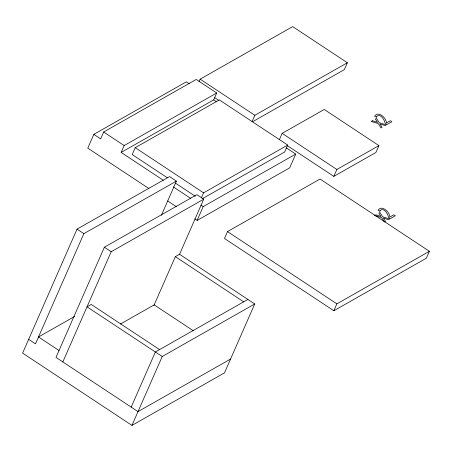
<?xml version="1.0" encoding="UTF-8"?>
<svg xmlns="http://www.w3.org/2000/svg" width="452" height="452" viewBox="0 0 452 452"><rect width="100%" height="100%" fill="white"/><g stroke="black" fill="none" stroke-linecap="round" stroke-linejoin="round"><path stroke-width="0.68" d="M189.196 83.699L186.348 81.818L93.818 134.363L87.773 148.143L148.923 188.552M163.347 180.308L121.159 152.431L213.689 99.886L216.711 92.999L196.208 79.445L103.677 131.995L100.655 138.883L93.818 134.363M161.398 215.265L176.393 181.105L169.556 176.585L77.026 229.136L22.6 353.125L131.967 425.394L224.497 372.849L254.736 303.964L179.546 254.278L175.336 256.668L153.962 305.366M176.393 181.105L83.863 233.65L35.482 343.865L28.645 339.35M121.159 152.431L124.187 145.544L216.711 92.999M202.4 198.682L284.675 151.957L287.698 145.069L219.344 99.903L135.227 147.674L132.204 154.561L167.257 177.726M179.404 254.6L203.733 199.174L196.897 194.654L104.372 247.199L55.991 357.413L138.013 411.619L230.543 359.069M62.822 361.933L111.203 251.719L203.733 199.174M199.049 81.659L200.146 79.151L292.676 26.606L347.356 62.743L344.334 69.631L252.419 121.825M201.383 197.852L203.581 192.84L287.698 145.069M194.784 218.858L197.14 220.412L203.185 206.632L295.715 154.087L286.342 147.894M252.08 121.548L254.832 115.288L347.356 62.743M131.182 407.099L155.369 351.995L247.899 299.444M131.967 425.394L162.206 356.509L254.736 303.964M227.503 231.588L224.48 238.475L333.847 310.744L426.377 258.199L429.4 251.312L320.033 179.043L227.503 231.588L336.87 303.857L429.4 251.312M279.421 139.617L282.172 133.357L324.231 109.469L378.912 145.606L375.889 152.493L333.83 176.376L287.382 145.685M295.715 154.087L289.664 167.862L197.14 220.412M333.83 176.376L336.859 169.489L378.912 145.606M333.847 310.744L336.87 303.857M74.659 316.445L38.505 336.977L59.014 350.526M120.401 324.061L154.172 304.885L193.315 330.751M375.075 215.288L375.9 214.819L380.996 216.406L378.827 213.158L379.979 212.502L382.708 216.853L389.731 218.949L388.488 219.649L383.347 218.045L385.533 221.327L384.392 221.977L381.635 217.598L374.663 215.525M200.146 79.151L254.832 115.288M282.172 133.357L336.859 169.489M214.762 97.7L218.881 100.417M213.689 99.886L216.621 101.824M135.227 147.674L203.581 192.84M103.677 131.995L124.187 145.544M175.432 183.128L195.298 196.253M173.308 186.891L190.88 198.501M200.841 205.084L203.185 206.632M167.737 200.982L176.557 206.813M175.336 256.668L243.69 301.834M77.026 229.136L83.863 233.65M104.372 247.199L111.203 251.719M159.573 349.605L91.219 304.439L87.016 306.823L162.206 356.509M376.595 116.446L376.482 117.396L374.629 116.17C378.352 110.424 386.324 117.938 386.46 122.961L390.392 120.724L391.884 121.712L386.946 124.515L385.121 123.311C384.596 119.91 380.29 112.763 376.595 116.446M380.019 210.519L379.9 211.463L378.053 210.242C381.77 204.49 389.748 212.005 389.878 217.028L393.811 214.796L395.302 215.779L390.37 218.582L388.545 217.378C388.019 213.977 383.708 206.83 380.019 210.519M372.482 120.752L371.239 121.452L378.217 123.532L380.968 127.91L382.109 127.261L379.929 123.978L385.064 125.583L386.307 124.876L379.284 122.786L376.556 118.435L375.409 119.085L377.573 122.339L372.482 120.752"/></g></svg>
